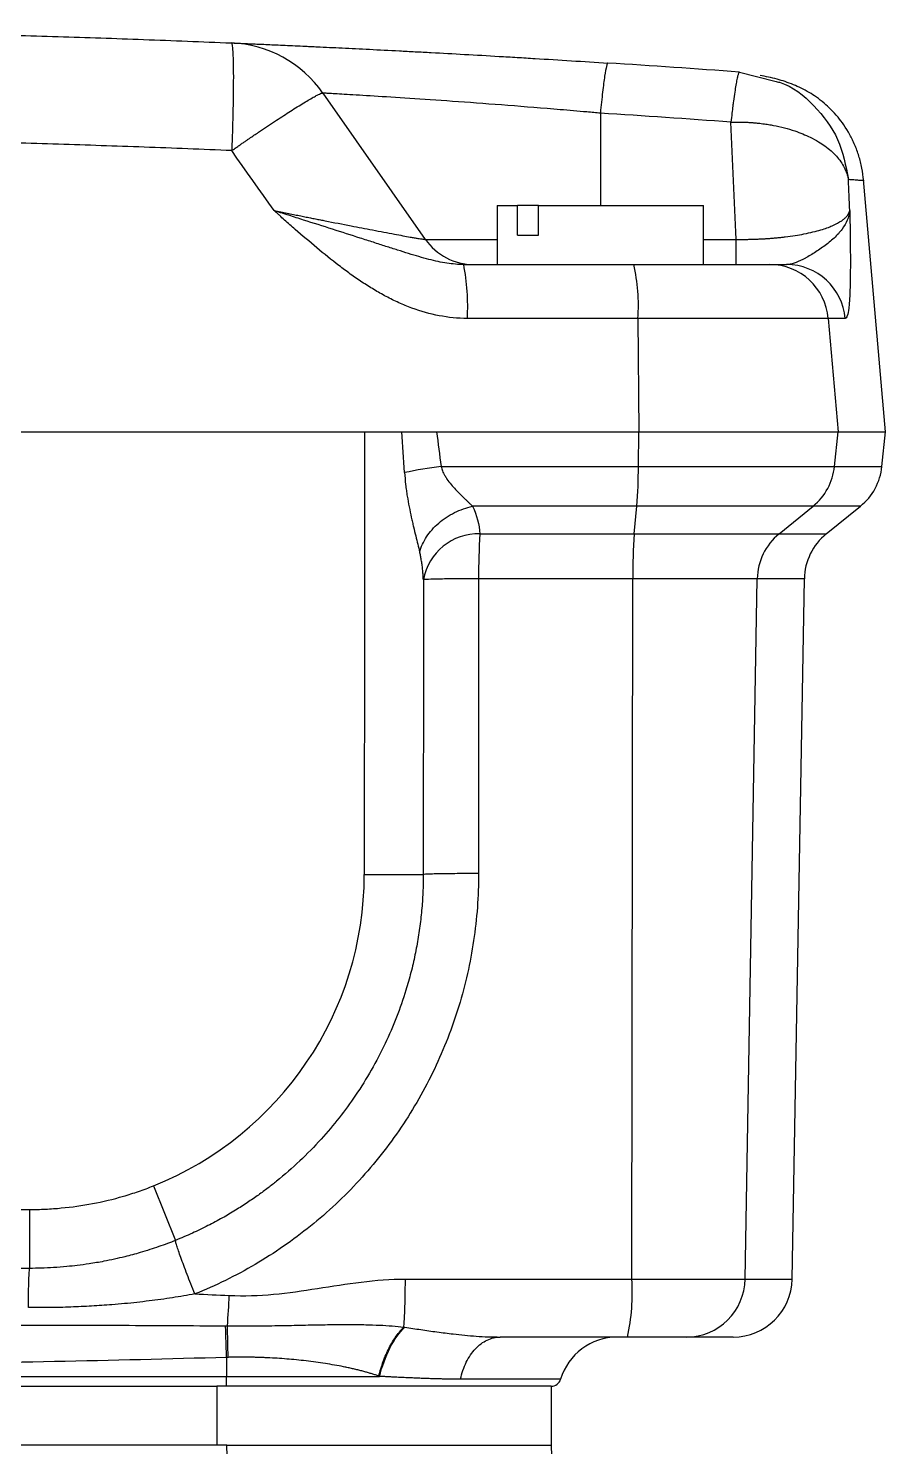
# Model space of a CAD drawing. Header units: millimetres. Extents: x 15 to 1184, y 5 to 836.
# Drawn here: x 878.71 to 900.49, y 624.69 to 660.73 of the extents above; entities that cross this region are included whole.
import ezdxf

# ---------------------------------------------------------------- set-up
doc = ezdxf.new("R2010")
doc.units = ezdxf.units.MM

msp = doc.modelspace()

# ---------------------------------------------------------------- linework, layer by layer
at = {"color": 7, "linetype": 'Continuous', "lineweight": 25}
for p, q in [((896.779, 659.617), (897.679, 659.387)), ((886.193, 659.082), (888.794, 655.368)), ((893.242, 658.574), (893.242, 656.228)), ((900.492, 650.478), (899.931, 656.887)), ((890.617, 656.228), (890.617, 654.728)), ((890.617, 656.228), (891.14, 656.228)), ((891.14, 655.478), (891.14, 656.228)), ((891.67, 656.228), (891.14, 656.228)), ((891.67, 655.478), (891.67, 656.228)), ((891.67, 656.228), (895.867, 656.228)), ((895.867, 654.728), (895.867, 656.228)), ((891.14, 655.478), (891.67, 655.478)), ((888.794, 655.368), (890.617, 655.368)), ((895.867, 655.368), (896.69, 655.368)), ((896.69, 654.728), (896.69, 655.368)), ((889.769, 654.728), (894.088, 654.728)), ((894.088, 654.728), (897.547, 654.728)), ((897.547, 654.728), (897.975, 654.728)), ((894.197, 653.359), (889.861, 653.359)), ((894.197, 653.359), (894.216, 650.478)), ((899.033, 653.359), (894.197, 653.359)), ((899.033, 653.359), (899.284, 650.478)), ((899.464, 653.359), (899.033, 653.359)), ((866.242, 650.478), (887.252, 650.478)), ((887.252, 650.478), (888.2, 650.478)), ((888.2, 650.478), (889.081, 650.478)), ((889.081, 650.478), (894.216, 650.478)), ((894.209, 649.596), (894.216, 650.478)), ((894.216, 650.478), (899.284, 650.478)), ((899.192, 649.596), (899.284, 650.478)), ((899.284, 650.478), (900.492, 650.478)), ((900.399, 649.596), (900.492, 650.478)), ((889.193, 649.596), (894.209, 649.596)), ((894.209, 649.596), (899.192, 649.596)), ((899.192, 649.596), (900.399, 649.596)), ((894.169, 648.587), (889.995, 648.587)), ((894.105, 647.884), (894.169, 648.587)), ((898.647, 648.587), (894.169, 648.587)), ((897.783, 647.884), (898.647, 648.587)), ((899.851, 648.587), (898.647, 648.587)), ((898.982, 647.884), (899.851, 648.587)), ((890.183, 647.884), (894.105, 647.884)), ((894.105, 647.884), (897.783, 647.884)), ((897.783, 647.884), (898.982, 647.884)), ((888.744, 646.72), (888.744, 645.399)), ((890.148, 646.744), (890.148, 639.255)), ((894.065, 646.744), (890.148, 646.744)), ((894.042, 628.952), (894.065, 646.744)), ((897.23, 646.744), (894.065, 646.744)), ((896.921, 628.952), (897.23, 646.744)), ((898.427, 646.744), (897.23, 646.744)), ((898.116, 628.952), (898.427, 646.744)), ((888.744, 645.399), (888.742, 639.229)), ((881.886, 631.32), (882.444, 629.933)), ((878.736, 630.718), (878.739, 629.223)), ((888.287, 628.952), (894.042, 628.952)), ((894.042, 628.952), (896.921, 628.952)), ((896.921, 628.952), (898.116, 628.952)), ((883.718, 627.762), (883.765, 627.762)), ((893.932, 627.478), (890.696, 627.478)), ((895.429, 627.478), (893.932, 627.478)), ((896.616, 627.478), (895.429, 627.478)), ((883.742, 626.961), (883.742, 626.478)), ((848.742, 626.478), (883.742, 626.478)), ((883.742, 626.478), (887.632, 626.478)), ((883.742, 626.228), (883.742, 626.478)), ((892.231, 626.407), (889.689, 626.407)), ((848.992, 626.228), (883.492, 626.228)), ((883.742, 626.228), (883.492, 626.228)), ((883.492, 626.228), (883.492, 624.728)), ((891.992, 626.228), (883.742, 626.228)), ((891.992, 626.228), (891.992, 624.728)), ((883.747, 624.728), (848.737, 624.728)), ((883.893, 620.554), (883.747, 624.728)), ((883.747, 624.728), (891.992, 624.728)), ((891.992, 624.728), (892.056, 622.888))]:
    msp.add_line(p, q, dxfattribs=at)
at = {"color": 7, "linetype": 'Continuous', "lineweight": 25, "flags": 128}
msp.add_lwpolyline([(884.95, 656.098), (884.816, 656.288), (884.681, 656.479), (884.547, 656.67), (884.412, 656.86), (884.278, 657.051), (884.143, 657.241), (884.008, 657.432), (883.874, 657.623)], dxfattribs=at)
at = {"color": 7, "linetype": 'Continuous', "lineweight": 25}
for centre, radius, start, end in [((883.736, 657.361), 3, 35, 87.5956), ((866.242, 240.735), 419.994, 85.83046, 86.28761), ((866.242, 242.455), 416.994, 85.83046, 86.28761), ((438.338, 637.027), 458.719, 2.29152, 2.66376), ((447.487, 636.102), 452.535, 2.53243, 2.63236), ((890.023, 656.228), 1.5, 215, 270), ((884.426, 653.68), 5.445, 356.6178, 11.0977), ((889.581, 653.68), 4.628, 356.0283, 13.0981), ((897.543, 653.233), 1.495, 4.8298, 89.8636), ((897.973, 653.231), 1.497, 4.8906, 89.9125), ((10657.939, 636.458), 9770.697, 179.9177826, 179.9837481), ((890.43, 639.384), 10.287, 96.9074, 102.1413), ((880.998, 649.616), 13.211, 355.5359, 359.9162), ((897.698, 649.752), 1.502, 309.1923, 354.0654), ((898.907, 649.753), 1.5, 309, 354), ((890.136, 646.471), 1.414, 88.1224, 169.8627), ((906.4, 646.816), 16.253, 176.2346, 180.2545), ((908.038, 646.816), 13.974, 175.6188, 180.2954), ((898.732, 646.719), 1.503, 129.1999, 179.0422), ((899.926, 646.718), 1.5, 129, 179), ((888.951, 628.59), 5.103, 347.4183, 4.0693), ((895.425, 628.974), 1.496, 270.1507, 359.157), ((896.616, 628.978), 1.5, 270, 359), ((856.323, 629.77), 27.516, 355.8153, 357.4294), ((893.669, 625.978), 1.5, 90, 163.3985), ((891.992, 626.478), 0.25, 270, 343.3985)]:
    msp.add_arc(centre, radius, start, end, dxfattribs=at)
msp.add_ellipse((878.662, 639.246), major_axis=(8.402, -1.748), ratio=0.995679, start_param=5.301843, end_param=6.487175, dxfattribs=at)
for points, knots in [([(848.622, 660.359), (848.995, 660.374), (849.738, 660.405), (850.845, 660.446), (851.939, 660.485), (853.397, 660.533), (855.225, 660.586), (858.162, 660.655), (861.834, 660.713), (866.242, 660.736), (870.649, 660.713), (874.321, 660.655), (877.258, 660.586), (879.451, 660.522), (881.652, 660.448), (883.119, 660.389), (883.862, 660.359)], [0, 0, 0, 0, 0.031831, 0.063275, 0.094332, 0.125001, 0.187502, 0.250001, 0.375004, 0.5, 0.62499, 0.749999, 0.812492, 0.875, 0.936722, 1, 1, 1, 1]), ([(883.862, 660.359), (883.863, 660.358), (883.865, 660.358), (883.869, 660.355), (883.875, 660.343), (883.883, 660.31), (883.892, 660.246), (883.902, 660.127), (883.911, 659.919), (883.915, 659.65), (883.915, 659.421), (883.914, 659.259), (883.913, 659.085), (883.91, 658.901), (883.906, 658.707), (883.902, 658.504), (883.896, 658.293), (883.89, 658.075), (883.882, 657.851), (883.877, 657.699), (883.874, 657.623)], [0, 0, 0, 0, 0.01563, 0.03126, 0.062519, 0.125019, 0.18802, 0.250028, 0.3757, 0.499847, 0.547985, 0.596535, 0.6455, 0.694881, 0.74468, 0.794898, 0.845538, 0.8966, 0.948087, 1, 1, 1, 1]), ([(883.862, 660.359), (883.862, 660.359), (883.878, 660.358), (883.908, 660.357), (883.939, 660.355), (883.985, 660.353), (884.047, 660.351), (884.108, 660.348), (884.184, 660.345), (884.276, 660.341), (884.299, 660.34), (884.323, 660.339), (884.348, 660.338), (884.373, 660.337), (884.398, 660.336), (884.425, 660.335), (884.479, 660.332), (884.536, 660.33), (884.596, 660.327), (884.717, 660.322), (884.851, 660.316), (884.999, 660.309), (885.146, 660.303), (885.308, 660.295), (885.483, 660.287), (885.57, 660.283), (885.661, 660.279), (885.755, 660.275), (885.802, 660.273), (885.85, 660.27), (885.899, 660.268), (885.948, 660.266), (885.998, 660.263), (886.048, 660.261), (886.249, 660.252), (886.46, 660.241), (886.682, 660.231), (886.903, 660.22), (887.135, 660.208), (887.377, 660.196), (887.619, 660.184), (887.872, 660.171), (888.135, 660.157), (888.201, 660.154), (888.267, 660.15), (888.334, 660.147), (888.401, 660.143), (888.468, 660.14), (888.535, 660.136), (888.67, 660.129), (888.807, 660.122), (888.945, 660.114), (889.221, 660.099), (889.503, 660.084), (889.79, 660.068), (890.078, 660.052), (890.372, 660.035), (890.671, 660.017), (890.746, 660.013), (890.821, 660.009), (890.897, 660.004), (890.973, 660), (891.049, 659.995), (891.125, 659.991), (891.277, 659.982), (891.43, 659.972), (891.583, 659.963), (891.889, 659.945), (892.197, 659.926), (892.506, 659.906), (892.814, 659.887), (893.125, 659.867), (893.436, 659.847)], [0, 0, 0, 0, 0.00183556, 0.00183556, 0.00183556, 0.00367112, 0.00367112, 0.00367112, 0.00550668, 0.00550668, 0.00550668, 0.00596557, 0.00596557, 0.00596557, 0.00642446, 0.00642446, 0.00642446, 0.00734224, 0.00734224, 0.00734224, 0.0091778, 0.0091778, 0.0091778, 0.01101336, 0.01101336, 0.01101336, 0.01193115, 0.01193115, 0.01193115, 0.01239004, 0.01239004, 0.01239004, 0.01284893, 0.01284893, 0.01284893, 0.01468449, 0.01468449, 0.01468449, 0.01652005, 0.01652005, 0.01652005, 0.01835561, 0.01835561, 0.01835561, 0.0188145, 0.0188145, 0.0188145, 0.01927339, 0.01927339, 0.01927339, 0.02019117, 0.02019117, 0.02019117, 0.02202673, 0.02202673, 0.02202673, 0.02386229, 0.02386229, 0.02386229, 0.02432118, 0.02432118, 0.02432118, 0.02478007, 0.02478007, 0.02478007, 0.02569785, 0.02569785, 0.02569785, 0.02753341, 0.02753341, 0.02753341, 0.02936897, 0.02936897, 0.02936897, 0.02936897]), ([(893.436, 659.847), (893.425, 659.848), (893.412, 659.819), (893.398, 659.763), (893.384, 659.707), (893.368, 659.622), (893.351, 659.512), (893.335, 659.402), (893.317, 659.266), (893.298, 659.108), (893.28, 658.95), (893.261, 658.77), (893.242, 658.574)], [0, 0, 0, 0, 0.25, 0.25, 0.25, 0.5, 0.5, 0.5, 0.75, 0.75, 0.75, 1, 1, 1, 1]), ([(896.779, 659.617), (896.777, 659.616), (896.773, 659.616), (896.767, 659.61), (896.762, 659.601), (896.755, 659.588), (896.747, 659.568), (896.733, 659.522), (896.712, 659.436), (896.685, 659.294), (896.656, 659.108), (896.63, 658.923), (896.606, 658.739), (896.585, 658.564), (896.57, 658.423), (896.561, 658.345)], [0, 0, 0, 0, 0.041149, 0.078683, 0.112599, 0.142897, 0.192363, 0.250064, 0.370788, 0.500028, 0.617978, 0.749991, 0.816063, 0.899401, 1, 1, 1, 1]), ([(899.934, 656.858), (899.92, 656.967), (899.893, 657.192), (899.81, 657.504), (899.704, 657.787), (899.519, 658.158), (899.245, 658.535), (898.896, 658.872), (898.518, 659.129), (898.123, 659.317), (897.709, 659.452), (897.442, 659.504), (897.3, 659.532)], [0, 0, 0, 0, 0.023215, 0.047845, 0.075821, 0.108475, 0.19071, 0.298273, 0.432539, 0.594101, 0.783218, 1, 1, 1, 1]), ([(883.874, 657.623), (883.904, 657.643), (883.961, 657.683), (884.045, 657.741), (884.123, 657.795), (884.195, 657.844), (884.261, 657.89), (884.382, 657.972), (884.547, 658.084), (884.762, 658.228), (884.961, 658.36), (885.217, 658.528), (885.522, 658.724), (885.781, 658.882), (885.949, 658.979), (886.043, 659.03), (886.108, 659.061), (886.153, 659.08), (886.183, 659.088), (886.19, 659.084), (886.193, 659.082)], [0, 0, 0, 0, 0.024527, 0.047582, 0.069162, 0.089266, 0.107896, 0.125053, 0.190926, 0.250077, 0.315146, 0.375134, 0.500057, 0.642766, 0.71618, 0.785661, 0.839922, 0.892834, 0.946674, 1, 1, 1, 1]), ([(893.242, 658.574), (893.185, 658.579), (893.072, 658.589), (892.846, 658.609), (892.45, 658.643), (891.661, 658.709), (890.55, 658.797), (889.322, 658.886), (888.242, 658.959), (887.355, 659.014), (886.693, 659.054), (886.353, 659.073), (886.233, 659.08), (886.204, 659.081), (886.195, 659.082), (886.194, 659.082), (886.193, 659.082)], [0, 0, 0, 0, 0.015629, 0.031284, 0.062565, 0.125113, 0.250086, 0.37655, 0.500044, 0.624549, 0.749958, 0.874891, 0.937434, 0.968716, 0.984358, 1, 1, 1, 1]), ([(897.679, 659.387), (897.719, 659.378), (898.1, 659.288), (898.696, 658.784), (899.346, 657.936), (899.478, 657.236), (899.544, 656.886)], [0, 0, 0, 0, 0.0372197, 0.3581465, 0.6790732, 1, 1, 1, 1]), ([(896.561, 658.345), (896.602, 658.346), (896.681, 658.348), (896.797, 658.348), (896.907, 658.345), (897.012, 658.34), (897.111, 658.334), (897.204, 658.326), (897.29, 658.317), (897.371, 658.307), (897.447, 658.296), (897.516, 658.286), (897.58, 658.275), (897.811, 658.233), (898.16, 658.142), (898.531, 657.99), (898.777, 657.856), (899.012, 657.701), (899.254, 657.487), (899.423, 657.245), (899.498, 657.067), (899.525, 656.976), (899.537, 656.924), (899.542, 656.898), (899.544, 656.886)], [0, 0, 0, 0, 0.027591, 0.053956, 0.079095, 0.103007, 0.125692, 0.147151, 0.167384, 0.18639, 0.20417, 0.220723, 0.23605, 0.25015, 0.388182, 0.500023, 0.566576, 0.625097, 0.750039, 0.874948, 0.937465, 0.968731, 0.98567, 1, 1, 1, 1]), ([(883.874, 657.623), (883.501, 657.638), (882.759, 657.668), (881.652, 657.71), (880.556, 657.748), (879.096, 657.796), (877.266, 657.848), (874.327, 657.917), (870.652, 657.974), (866.242, 657.997), (861.831, 657.974), (858.157, 657.917), (855.218, 657.848), (853.023, 657.785), (850.82, 657.711), (849.352, 657.652), (848.61, 657.623)], [0, 0, 0, 0, 0.031775, 0.0632, 0.094275, 0.125001, 0.187503, 0.250001, 0.375005, 0.5, 0.624989, 0.749999, 0.812492, 0.875, 0.936798, 1, 1, 1, 1]), ([(899.934, 656.858), (899.933, 656.858), (899.932, 656.858), (899.926, 656.859), (899.916, 656.859), (899.902, 656.86), (899.884, 656.862), (899.862, 656.863), (899.831, 656.865), (899.785, 656.869), (899.719, 656.874), (899.64, 656.879), (899.577, 656.884), (899.544, 656.886)], [0, 0, 0, 0, 0.0732062, 0.1458198, 0.2178409, 0.2892696, 0.3601057, 0.4303493, 0.5000004, 0.6215762, 0.7454348, 0.871576, 1, 1, 1, 1]), ([(889.769, 654.728), (889.63, 654.728), (889.489, 654.74), (889.342, 654.763), (889.196, 654.785), (889.044, 654.817), (888.881, 654.859), (888.8, 654.88), (888.717, 654.903), (888.631, 654.928), (888.546, 654.952), (888.458, 654.979), (888.368, 655.007), (888.278, 655.034), (888.184, 655.064), (888.088, 655.095), (887.992, 655.125), (887.892, 655.157), (887.79, 655.19), (887.687, 655.223), (887.582, 655.257), (887.473, 655.292), (887.365, 655.327), (887.254, 655.363), (887.14, 655.4), (886.913, 655.473), (886.677, 655.548), (886.436, 655.625), (886.195, 655.702), (885.949, 655.78), (885.701, 655.859), (885.576, 655.899), (885.451, 655.938), (885.326, 655.978), (885.264, 655.998), (885.201, 656.018), (885.138, 656.038), (885.107, 656.048), (885.076, 656.058), (885.044, 656.068), (885.013, 656.078), (884.981, 656.088), (884.95, 656.098)], [0.00227307, 0.00227307, 0.00227307, 0.00227307, 0.00370582, 0.00370582, 0.00370582, 0.00513857, 0.00513857, 0.00513857, 0.00585494, 0.00585494, 0.00585494, 0.00657131, 0.00657131, 0.00657131, 0.00728769, 0.00728769, 0.00728769, 0.00800406, 0.00800406, 0.00800406, 0.00872044, 0.00872044, 0.00872044, 0.00943681, 0.00943681, 0.00943681, 0.01086956, 0.01086956, 0.01086956, 0.0123023, 0.0123023, 0.0123023, 0.01301868, 0.01301868, 0.01301868, 0.01337686, 0.01337686, 0.01337686, 0.01355596, 0.01355596, 0.01355596, 0.01373505, 0.01373505, 0.01373505, 0.01373505]), ([(884.95, 656.098), (885.007, 656.086), (885.118, 656.064), (885.281, 656.032), (885.438, 656.001), (885.589, 655.971), (885.733, 655.942), (885.87, 655.915), (886.001, 655.889), (886.126, 655.864), (886.432, 655.804), (886.886, 655.715), (887.485, 655.599), (888.003, 655.501), (888.338, 655.439), (888.515, 655.408), (888.603, 655.393), (888.674, 655.382), (888.73, 655.373), (888.768, 655.368), (888.791, 655.366), (888.793, 655.367), (888.794, 655.368)], [0, 0, 0, 0, 0.032362, 0.063576, 0.093641, 0.122558, 0.15033, 0.176956, 0.202438, 0.226777, 0.249975, 0.383033, 0.500021, 0.632413, 0.750118, 0.78768, 0.824401, 0.860406, 0.895827, 0.930803, 0.965478, 1, 1, 1, 1]), ([(889.861, 653.359), (889.619, 653.359), (889.38, 653.383), (889.146, 653.428), (888.912, 653.472), (888.681, 653.537), (888.454, 653.621), (888.34, 653.662), (888.229, 653.708), (888.12, 653.758), (888.01, 653.807), (887.903, 653.86), (887.798, 653.916), (887.692, 653.971), (887.588, 654.03), (887.486, 654.092), (887.384, 654.153), (887.283, 654.217), (887.183, 654.283), (887.084, 654.349), (886.985, 654.417), (886.888, 654.487), (886.791, 654.557), (886.694, 654.629), (886.599, 654.702), (886.408, 654.848), (886.221, 654.999), (886.037, 655.152), (885.852, 655.306), (885.67, 655.462), (885.49, 655.62), (885.399, 655.699), (885.309, 655.779), (885.219, 655.858), (885.174, 655.898), (885.129, 655.938), (885.085, 655.978), (885.062, 655.998), (885.04, 656.018), (885.017, 656.038), (884.995, 656.058), (884.972, 656.078), (884.95, 656.098)], [0.00227307, 0.00227307, 0.00227307, 0.00227307, 0.00370582, 0.00370582, 0.00370582, 0.00513857, 0.00513857, 0.00513857, 0.00585494, 0.00585494, 0.00585494, 0.00657131, 0.00657131, 0.00657131, 0.00728769, 0.00728769, 0.00728769, 0.00800406, 0.00800406, 0.00800406, 0.00872044, 0.00872044, 0.00872044, 0.00943681, 0.00943681, 0.00943681, 0.01086956, 0.01086956, 0.01086956, 0.0123023, 0.0123023, 0.0123023, 0.01301868, 0.01301868, 0.01301868, 0.01337686, 0.01337686, 0.01337686, 0.01355596, 0.01355596, 0.01355596, 0.01373505, 0.01373505, 0.01373505, 0.01373505]), ([(896.69, 655.368), (896.723, 655.368), (896.789, 655.367), (896.888, 655.367), (896.987, 655.368), (897.085, 655.37), (897.183, 655.373), (897.281, 655.377), (897.378, 655.382), (897.475, 655.388), (897.571, 655.394), (897.665, 655.402), (897.759, 655.411), (897.852, 655.42), (898.087, 655.447), (898.452, 655.506), (898.847, 655.602), (899.162, 655.717), (899.342, 655.815), (899.449, 655.897), (899.509, 655.958), (899.558, 656.025), (899.572, 656.073), (899.58, 656.098)], [0, 0, 0, 0, 0.018591, 0.037212, 0.055885, 0.074633, 0.09348, 0.112447, 0.131555, 0.150827, 0.170284, 0.189945, 0.209831, 0.22996, 0.250351, 0.36729, 0.499024, 0.615262, 0.749368, 0.802929, 0.862544, 0.92823, 1, 1, 1, 1]), ([(899.58, 656.098), (899.579, 656.088), (899.578, 656.078), (899.576, 656.068), (899.575, 656.058), (899.573, 656.048), (899.571, 656.038), (899.568, 656.018), (899.563, 655.998), (899.558, 655.978), (899.548, 655.938), (899.535, 655.898), (899.518, 655.859), (899.485, 655.78), (899.44, 655.702), (899.383, 655.625), (899.355, 655.586), (899.324, 655.548), (899.29, 655.511), (899.256, 655.473), (899.219, 655.436), (899.18, 655.4), (899.141, 655.363), (899.1, 655.327), (899.057, 655.292), (899.015, 655.257), (898.97, 655.223), (898.925, 655.19), (898.88, 655.157), (898.834, 655.125), (898.788, 655.095), (898.742, 655.064), (898.696, 655.034), (898.651, 655.006), (898.605, 654.978), (898.56, 654.952), (898.516, 654.927), (898.495, 654.915), (898.473, 654.903), (898.452, 654.892), (898.43, 654.88), (898.409, 654.869), (898.389, 654.859), (898.307, 654.817), (898.232, 654.785), (898.164, 654.763), (898.095, 654.74), (898.033, 654.728), (897.975, 654.728)], [0.00228574, 0.00228574, 0.00228574, 0.00228574, 0.00246518, 0.00246518, 0.00246518, 0.00264461, 0.00264461, 0.00264461, 0.00300348, 0.00300348, 0.00300348, 0.00372122, 0.00372122, 0.00372122, 0.00515671, 0.00515671, 0.00515671, 0.00587445, 0.00587445, 0.00587445, 0.00659219, 0.00659219, 0.00659219, 0.00730993, 0.00730993, 0.00730993, 0.00802767, 0.00802767, 0.00802767, 0.00874542, 0.00874542, 0.00874542, 0.00946316, 0.00946316, 0.00946316, 0.0101809, 0.0101809, 0.0101809, 0.01053977, 0.01053977, 0.01053977, 0.01089864, 0.01089864, 0.01089864, 0.01233413, 0.01233413, 0.01233413, 0.01376961, 0.01376961, 0.01376961, 0.01376961]), ([(899.58, 656.098), (899.58, 656.078), (899.581, 656.058), (899.581, 656.038), (899.582, 656.018), (899.582, 655.998), (899.582, 655.978), (899.583, 655.938), (899.584, 655.898), (899.584, 655.858), (899.586, 655.779), (899.587, 655.699), (899.588, 655.62), (899.59, 655.462), (899.592, 655.306), (899.593, 655.152), (899.594, 655.075), (899.595, 654.999), (899.595, 654.924), (899.595, 654.849), (899.595, 654.774), (899.595, 654.701), (899.595, 654.628), (899.594, 654.557), (899.594, 654.487), (899.593, 654.417), (899.592, 654.349), (899.591, 654.283), (899.589, 654.217), (899.588, 654.153), (899.586, 654.091), (899.584, 654.03), (899.581, 653.971), (899.578, 653.915), (899.575, 653.859), (899.572, 653.806), (899.568, 653.757), (899.566, 653.732), (899.564, 653.708), (899.561, 653.686), (899.559, 653.663), (899.557, 653.641), (899.554, 653.62), (899.544, 653.537), (899.532, 653.472), (899.517, 653.427), (899.502, 653.383), (899.485, 653.359), (899.464, 653.359)], [0.00228574, 0.00228574, 0.00228574, 0.00228574, 0.00246518, 0.00246518, 0.00246518, 0.00264461, 0.00264461, 0.00264461, 0.00300348, 0.00300348, 0.00300348, 0.00372122, 0.00372122, 0.00372122, 0.00515671, 0.00515671, 0.00515671, 0.00587445, 0.00587445, 0.00587445, 0.00659219, 0.00659219, 0.00659219, 0.00730993, 0.00730993, 0.00730993, 0.00802767, 0.00802767, 0.00802767, 0.00874542, 0.00874542, 0.00874542, 0.00946316, 0.00946316, 0.00946316, 0.0101809, 0.0101809, 0.0101809, 0.01053977, 0.01053977, 0.01053977, 0.01089864, 0.01089864, 0.01089864, 0.01233413, 0.01233413, 0.01233413, 0.01376961, 0.01376961, 0.01376961, 0.01376961]), ([(888.266, 649.441), (888.273, 649.338), (888.282, 649.236), (888.293, 649.136), (888.299, 649.086), (888.305, 649.036), (888.312, 648.988), (888.319, 648.939), (888.326, 648.891), (888.334, 648.843), (888.349, 648.749), (888.366, 648.657), (888.383, 648.568), (888.401, 648.479), (888.419, 648.392), (888.438, 648.307), (888.447, 648.265), (888.457, 648.223), (888.466, 648.182), (888.476, 648.141), (888.485, 648.1), (888.495, 648.061), (888.513, 647.981), (888.532, 647.905), (888.55, 647.832), (888.587, 647.685), (888.621, 647.548), (888.651, 647.423)], [0.008365632, 0.008365632, 0.008365632, 0.008365632, 0.008990264, 0.008990264, 0.008990264, 0.009302581, 0.009302581, 0.009302581, 0.009614897, 0.009614897, 0.009614897, 0.01023953, 0.01023953, 0.01023953, 0.010864163, 0.010864163, 0.010864163, 0.011176479, 0.011176479, 0.011176479, 0.011488796, 0.011488796, 0.011488796, 0.012113429, 0.012113429, 0.012113429, 0.013362694, 0.013362694, 0.013362694, 0.013362694]), ([(889.193, 649.596), (889.198, 649.577), (889.209, 649.539), (889.23, 649.483), (889.258, 649.421), (889.296, 649.352), (889.359, 649.254), (889.447, 649.139), (889.559, 649.014), (889.673, 648.897), (889.768, 648.804), (889.841, 648.734), (889.894, 648.684), (889.945, 648.635), (889.978, 648.603), (889.995, 648.587)], [0, 0, 0, 0, 0.040768, 0.082362, 0.124978, 0.184254, 0.249998, 0.374973, 0.499968, 0.624969, 0.74997, 0.815829, 0.87499, 0.936833, 1, 1, 1, 1]), ([(888.651, 647.423), (888.685, 647.555), (888.745, 647.686), (888.827, 647.811), (888.909, 647.935), (889.012, 648.053), (889.133, 648.157), (889.253, 648.261), (889.39, 648.352), (889.537, 648.425), (889.683, 648.498), (889.838, 648.553), (889.995, 648.587)], [0, 0, 0, 0, 0.25, 0.25, 0.25, 0.5, 0.5, 0.5, 0.75, 0.75, 0.75, 1, 1, 1, 1]), ([(888.745, 646.72), (888.742, 646.765), (888.738, 646.855), (888.726, 646.984), (888.711, 647.105), (888.693, 647.219), (888.674, 647.324), (888.658, 647.391), (888.651, 647.423)], [0, 0, 0, 0, 0.193847, 0.376803, 0.548882, 0.710097, 0.860464, 1, 1, 1, 1]), ([(890.148, 646.744), (889.967, 646.744), (889.788, 646.743), (889.459, 646.741), (889.307, 646.739), (889.052, 646.734), (888.947, 646.732), (888.799, 646.726), (888.755, 646.723), (888.744, 646.72)], [0, 0, 0, 0, 0.25, 0.25, 0.5, 0.5, 0.75, 0.75, 1, 1, 1, 1]), ([(890.148, 639.255), (890.148, 638.679), (890.105, 638.111), (889.937, 636.988), (889.812, 636.433), (889.562, 635.612), (889.467, 635.339), (889.26, 634.806), (889.146, 634.544), (888.779, 633.775), (888.498, 633.282), (888.02, 632.573), (887.852, 632.342), (887.495, 631.89), (887.31, 631.672), (886.731, 631.042), (886.318, 630.654), (885.655, 630.118), (885.427, 629.947), (884.957, 629.622), (884.714, 629.467), (883.973, 629.033), (883.462, 628.783), (882.936, 628.572)], [0, 0, 0, 0, 0.125, 0.125, 0.25, 0.25, 0.3125, 0.3125, 0.375, 0.375, 0.5, 0.5, 0.5625, 0.5625, 0.625, 0.625, 0.75, 0.75, 0.8125, 0.8125, 0.875, 0.875, 1, 1, 1, 1]), ([(890.148, 639.255), (890.053, 639.254), (889.96, 639.254), (889.869, 639.254), (889.777, 639.253), (889.688, 639.253), (889.603, 639.252), (889.518, 639.251), (889.436, 639.251), (889.36, 639.25), (889.284, 639.249), (889.213, 639.248), (889.148, 639.246), (889.084, 639.245), (889.026, 639.244), (888.975, 639.242), (888.925, 639.241), (888.882, 639.24), (888.847, 639.238), (888.812, 639.236), (888.786, 639.235), (888.768, 639.233), (888.752, 639.232), (888.743, 639.23), (888.742, 639.229)], [0, 0, 0, 0, 0.125, 0.125, 0.125, 0.25, 0.25, 0.25, 0.375, 0.375, 0.375, 0.5, 0.5, 0.5, 0.625, 0.625, 0.625, 0.75, 0.75, 0.75, 0.875, 0.875, 0.875, 0.9892106, 0.9892106, 0.9892106, 0.9892106]), ([(888.742, 639.229), (888.742, 639.153), (888.741, 639), (888.732, 638.772), (888.719, 638.544), (888.701, 638.317), (888.678, 638.09), (888.649, 637.863), (888.615, 637.637), (888.576, 637.412), (888.532, 637.187), (888.483, 636.962), (888.428, 636.738), (888.368, 636.515), (888.187, 635.9), (887.798, 634.901), (887.069, 633.627), (886.143, 632.448), (885.352, 631.701), (884.79, 631.261), (884.545, 631.08), (884.27, 630.89), (883.965, 630.695), (883.63, 630.497), (883.264, 630.302), (882.867, 630.109), (882.588, 629.993), (882.444, 629.933)], [0, 0, 0, 0, 0.019196, 0.038363, 0.05751, 0.076648, 0.095787, 0.114936, 0.134107, 0.153308, 0.17255, 0.191844, 0.2112, 0.230628, 0.250139, 0.372559, 0.49947, 0.618181, 0.748963, 0.772232, 0.79785, 0.825859, 0.856309, 0.888983, 0.923797, 0.960784, 1, 1, 1, 1]), ([(887.242, 639.229), (887.339, 639.229), (887.437, 639.229), (887.532, 639.229), (887.627, 639.229), (887.721, 639.229), (887.811, 639.229), (887.901, 639.229), (887.987, 639.229), (888.068, 639.229), (888.149, 639.229), (888.225, 639.229), (888.294, 639.229), (888.363, 639.229), (888.426, 639.229), (888.481, 639.229), (888.536, 639.229), (888.583, 639.229), (888.621, 639.229), (888.659, 639.229), (888.689, 639.229), (888.709, 639.229), (888.729, 639.229), (888.74, 639.229), (888.742, 639.229)], [0, 0, 0, 0, 0.125, 0.125, 0.125, 0.25, 0.25, 0.25, 0.375, 0.375, 0.375, 0.5, 0.5, 0.5, 0.625, 0.625, 0.625, 0.75, 0.75, 0.75, 0.875, 0.875, 0.875, 1, 1, 1, 1]), ([(878.736, 630.718), (878.803, 630.718), (878.871, 630.719), (878.939, 630.721), (879.006, 630.723), (879.074, 630.725), (879.141, 630.728), (879.276, 630.735), (879.41, 630.745), (879.543, 630.757), (879.81, 630.782), (880.075, 630.82), (880.338, 630.869), (880.601, 630.919), (880.862, 630.981), (881.12, 631.056), (881.249, 631.093), (881.378, 631.134), (881.506, 631.178), (881.57, 631.2), (881.633, 631.223), (881.697, 631.247), (881.76, 631.27), (881.823, 631.295), (881.886, 631.32)], [0.005639109, 0.005639109, 0.005639109, 0.005639109, 0.006039928, 0.006039928, 0.006039928, 0.006440746, 0.006440746, 0.006440746, 0.007242384, 0.007242384, 0.007242384, 0.00884566, 0.00884566, 0.00884566, 0.010448936, 0.010448936, 0.010448936, 0.011250574, 0.011250574, 0.011250574, 0.011651393, 0.011651393, 0.011651393, 0.012052211, 0.012052211, 0.012052211, 0.012052211]), ([(853.748, 630.718), (855.83, 630.714), (857.913, 630.709), (859.995, 630.706), (862.077, 630.702), (864.16, 630.7), (866.242, 630.7), (868.324, 630.7), (870.406, 630.702), (872.489, 630.706), (874.571, 630.709), (876.653, 630.714), (878.736, 630.718)], [0.01863467, 0.01863467, 0.01863467, 0.01863467, 0.03112845, 0.03112845, 0.03112845, 0.04362224, 0.04362224, 0.04362224, 0.05611603, 0.05611603, 0.05611603, 0.06860982, 0.06860982, 0.06860982, 0.06860982]), ([(882.444, 629.933), (882.376, 629.906), (882.236, 629.851), (882.018, 629.773), (881.787, 629.696), (881.5, 629.609), (881.113, 629.504), (880.68, 629.409), (880.276, 629.34), (879.963, 629.297), (879.662, 629.265), (879.356, 629.241), (879.04, 629.226), (878.836, 629.224), (878.739, 629.223)], [0, 0, 0, 0, 0.057936, 0.118893, 0.182903, 0.249999, 0.355978, 0.500004, 0.600002, 0.680106, 0.750004, 0.839295, 0.922725, 1, 1, 1, 1]), ([(882.936, 628.572), (882.902, 628.657), (882.868, 628.742), (882.836, 628.826), (882.803, 628.909), (882.772, 628.991), (882.742, 629.069), (882.712, 629.148), (882.683, 629.224), (882.656, 629.296), (882.63, 629.367), (882.605, 629.435), (882.582, 629.497), (882.56, 629.559), (882.54, 629.616), (882.522, 629.666), (882.505, 629.717), (882.49, 629.761), (882.478, 629.799), (882.467, 629.836), (882.458, 629.866), (882.452, 629.889), (882.446, 629.911), (882.444, 629.925), (882.444, 629.933)], [0, 0, 0, 0, 0.1189476, 0.1189476, 0.1189476, 0.2378952, 0.2378952, 0.2378952, 0.3568428, 0.3568428, 0.3568428, 0.4757904, 0.4757904, 0.4757904, 0.594738, 0.594738, 0.594738, 0.7136856, 0.7136856, 0.7136856, 0.8326332, 0.8326332, 0.8326332, 0.9459054, 0.9459054, 0.9459054, 0.9459054]), ([(878.739, 629.223), (878.019, 629.223), (876.606, 629.221), (874.523, 629.219), (872.114, 629.217), (869.362, 629.215), (866.242, 629.214), (863.121, 629.215), (860.026, 629.217), (856.897, 629.22), (854.815, 629.222), (853.745, 629.223)], [0, 0, 0, 0, 0.086353, 0.169685, 0.249999, 0.375449, 0.499997, 0.624533, 0.749999, 0.871595, 1, 1, 1, 1]), ([(878.706, 628.227), (878.707, 628.363), (878.709, 628.493), (878.711, 628.61), (878.713, 628.727), (878.716, 628.831), (878.719, 628.919), (878.722, 629.007), (878.725, 629.079), (878.728, 629.13), (878.732, 629.18), (878.735, 629.212), (878.739, 629.223)], [0, 0, 0, 0, 0.2348276, 0.2348276, 0.2348276, 0.4696552, 0.4696552, 0.4696552, 0.7044828, 0.7044828, 0.7044828, 0.9337081, 0.9337081, 0.9337081, 0.9337081]), ([(883.811, 628.536), (884.189, 628.519), (884.564, 628.53), (885.311, 628.599), (885.682, 628.655), (886.794, 628.829), (887.536, 628.952), (888.287, 628.952)], [0, 0, 0, 0, 0.25, 0.25, 0.5, 0.5, 1, 1, 1, 1]), ([(888.248, 627.732), (888.252, 627.773), (888.255, 627.819), (888.258, 627.868), (888.264, 627.96), (888.269, 628.065), (888.273, 628.18), (888.278, 628.295), (888.281, 628.42), (888.283, 628.55), (888.285, 628.681), (888.287, 628.816), (888.287, 628.952)], [0, 0, 0, 0, 0.0953461, 0.0953461, 0.0953461, 0.2703701, 0.2703701, 0.2703701, 0.4453941, 0.4453941, 0.4453941, 0.620418, 0.620418, 0.620418, 0.620418]), ([(882.936, 628.572), (882.842, 628.556), (882.653, 628.522), (882.366, 628.476), (882.072, 628.433), (881.771, 628.394), (881.463, 628.358), (881.149, 628.326), (880.765, 628.293), (880.31, 628.262), (879.784, 628.237), (879.248, 628.224), (878.888, 628.226), (878.706, 628.227)], [0, 0, 0, 0, 0.067041, 0.135521, 0.20545, 0.276838, 0.349694, 0.424032, 0.499864, 0.621654, 0.745556, 0.871644, 1, 1, 1, 1]), ([(848.765, 627.762), (849.254, 627.766), (850.214, 627.772), (851.629, 627.778), (852.995, 627.781), (854.312, 627.783), (855.579, 627.785), (856.796, 627.785), (857.964, 627.785), (859.081, 627.785), (860.149, 627.784), (861.167, 627.784), (862.135, 627.784), (863.053, 627.784), (863.921, 627.783), (864.739, 627.783), (865.507, 627.783), (866.796, 627.783), (868.635, 627.783), (871.053, 627.784), (873.511, 627.786), (876.008, 627.786), (878.543, 627.784), (881.118, 627.779), (882.847, 627.768), (883.718, 627.762)], [0, 0, 0, 0, 0.041912, 0.082414, 0.121501, 0.159172, 0.195422, 0.230248, 0.263649, 0.295627, 0.326178, 0.355301, 0.382995, 0.409258, 0.434092, 0.457495, 0.479468, 0.500011, 0.568076, 0.637265, 0.707576, 0.779007, 0.851556, 0.925222, 1, 1, 1, 1]), ([(883.742, 626.961), (883.74, 627.031), (883.738, 627.102), (883.736, 627.171), (883.734, 627.241), (883.732, 627.31), (883.73, 627.378), (883.728, 627.446), (883.726, 627.512), (883.724, 627.576), (883.722, 627.64), (883.72, 627.703), (883.718, 627.762)], [0, 0, 0, 0, 0.25, 0.25, 0.25, 0.5, 0.5, 0.5, 0.75, 0.75, 0.75, 1, 1, 1, 1]), ([(883.765, 627.762), (883.859, 627.761), (884.047, 627.76), (884.33, 627.76), (884.613, 627.762), (884.897, 627.766), (885.181, 627.771), (885.464, 627.776), (885.745, 627.783), (886.082, 627.79), (886.464, 627.796), (886.882, 627.798), (887.268, 627.794), (887.622, 627.782), (887.946, 627.763), (888.15, 627.742), (888.248, 627.732)], [0, 0, 0, 0, 0.061856, 0.124157, 0.186767, 0.249552, 0.312371, 0.375087, 0.437566, 0.499668, 0.600188, 0.693836, 0.780563, 0.860421, 0.933529, 1, 1, 1, 1]), ([(887.613, 626.485), (887.643, 626.61), (887.681, 626.735), (887.725, 626.856), (887.769, 626.977), (887.82, 627.094), (887.875, 627.203), (887.931, 627.311), (887.991, 627.412), (888.054, 627.501), (888.116, 627.59), (888.182, 627.668), (888.248, 627.732)], [0, 0, 0, 0, 0.25, 0.25, 0.25, 0.5, 0.5, 0.5, 0.75, 0.75, 0.75, 1, 1, 1, 1]), ([(887.632, 626.478), (887.692, 626.73), (887.784, 626.981), (888.006, 627.417), (888.137, 627.601), (888.27, 627.728)], [0, 0, 0, 0, 0.5, 0.5, 1, 1, 1, 1]), ([(888.27, 627.728), (888.338, 627.718), (888.475, 627.697), (888.679, 627.667), (888.885, 627.637), (889.091, 627.608), (889.297, 627.581), (889.532, 627.552), (889.797, 627.523), (890.093, 627.499), (890.393, 627.482), (890.595, 627.48), (890.696, 627.478)], [0, 0, 0, 0, 0.081572, 0.163829, 0.246786, 0.330459, 0.414861, 0.500006, 0.620412, 0.743862, 0.870383, 1, 1, 1, 1]), ([(889.689, 626.407), (889.721, 626.56), (889.771, 626.706), (889.835, 626.838), (889.899, 626.969), (889.978, 627.085), (890.068, 627.181), (890.158, 627.277), (890.259, 627.352), (890.365, 627.402), (890.472, 627.452), (890.584, 627.478), (890.696, 627.478)], [0, 0, 0, 0, 0.25, 0.25, 0.25, 0.5, 0.5, 0.5, 0.75, 0.75, 0.75, 1, 1, 1, 1]), ([(883.742, 626.961), (880.826, 626.875), (877.909, 626.819), (872.076, 626.744), (866.243, 626.708), (860.409, 626.744), (854.575, 626.819), (851.658, 626.875), (848.742, 626.961)], [0, 0, 0, 0, 0.25, 0.25, 0.5, 0.75, 0.75, 1, 1, 1, 1]), ([(887.613, 626.485), (887.599, 626.49), (887.586, 626.495), (887.572, 626.499), (887.558, 626.504), (887.543, 626.509), (887.529, 626.514), (887.515, 626.519), (887.5, 626.523), (887.486, 626.528), (887.471, 626.533), (887.456, 626.538), (887.441, 626.542), (887.426, 626.547), (887.411, 626.552), (887.396, 626.556), (887.381, 626.561), (887.365, 626.565), (887.35, 626.57), (887.334, 626.574), (887.318, 626.579), (887.302, 626.583), (887.286, 626.588), (887.27, 626.592), (887.254, 626.597), (887.238, 626.601), (887.221, 626.606), (887.205, 626.61), (887.188, 626.615), (887.171, 626.619), (887.154, 626.623), (887.137, 626.628), (887.12, 626.632), (887.103, 626.636), (887.086, 626.641), (887.068, 626.645), (887.051, 626.649), (887.033, 626.653), (887.015, 626.658), (886.997, 626.662), (886.979, 626.666), (886.961, 626.67), (886.943, 626.674), (886.925, 626.679), (886.906, 626.683), (886.888, 626.687), (886.869, 626.691), (886.85, 626.695), (886.831, 626.699), (886.812, 626.703), (886.793, 626.707), (886.774, 626.711), (886.754, 626.715), (886.735, 626.719), (886.715, 626.723), (886.64, 626.738), (886.564, 626.752), (886.488, 626.766), (886.41, 626.78), (886.332, 626.793), (886.253, 626.805), (886.173, 626.817), (886.092, 626.829), (886.011, 626.84), (885.929, 626.851), (885.846, 626.862), (885.762, 626.872), (885.681, 626.881), (885.599, 626.89), (885.517, 626.898), (885.436, 626.906), (885.354, 626.914), (885.272, 626.92), (885.191, 626.927), (885.11, 626.933), (885.028, 626.938), (884.947, 626.943), (884.865, 626.948), (884.784, 626.952), (884.747, 626.953), (884.709, 626.955), (884.672, 626.956), (884.635, 626.958), (884.598, 626.959), (884.561, 626.96), (884.524, 626.961), (884.487, 626.962), (884.45, 626.963), (884.413, 626.964), (884.376, 626.965), (884.339, 626.965), (884.302, 626.966), (884.265, 626.966), (884.227, 626.966), (884.19, 626.966), (884.153, 626.967), (884.116, 626.966), (884.079, 626.966), (884.042, 626.966), (884.005, 626.966), (883.968, 626.965), (883.93, 626.965), (883.893, 626.964), (883.856, 626.964), (883.819, 626.963), (883.782, 626.962)], [0, 0, 0, 0, 0.012128, 0.012128, 0.012128, 0.024468, 0.024468, 0.024468, 0.03702, 0.03702, 0.03702, 0.049785, 0.049785, 0.049785, 0.062763, 0.062763, 0.062763, 0.075956, 0.075956, 0.075956, 0.089364, 0.089364, 0.089364, 0.102989, 0.102989, 0.102989, 0.116829, 0.116829, 0.116829, 0.130887, 0.130887, 0.130887, 0.145163, 0.145163, 0.145163, 0.159658, 0.159658, 0.159658, 0.174371, 0.174371, 0.174371, 0.189304, 0.189304, 0.189304, 0.204456, 0.204456, 0.204456, 0.21983, 0.21983, 0.21983, 0.235424, 0.235424, 0.235424, 0.251239, 0.251239, 0.251239, 0.312203, 0.312203, 0.312203, 0.374305, 0.374305, 0.374305, 0.437568, 0.437568, 0.437568, 0.502011, 0.502011, 0.502011, 0.564827, 0.564827, 0.564827, 0.627146, 0.627146, 0.627146, 0.688987, 0.688987, 0.688987, 0.750366, 0.750366, 0.750366, 0.778183, 0.778183, 0.778183, 0.805976, 0.805976, 0.805976, 0.833746, 0.833746, 0.833746, 0.861496, 0.861496, 0.861496, 0.889227, 0.889227, 0.889227, 0.916941, 0.916941, 0.916941, 0.94464, 0.94464, 0.94464, 0.972326, 0.972326, 0.972326, 1, 1, 1, 1]), ([(889.689, 626.407), (889.673, 626.407), (889.657, 626.407), (889.642, 626.407), (889.625, 626.407), (889.609, 626.407), (889.593, 626.407), (889.577, 626.407), (889.56, 626.407), (889.544, 626.407), (889.527, 626.408), (889.511, 626.408), (889.494, 626.408), (889.477, 626.408), (889.46, 626.408), (889.443, 626.409), (889.426, 626.409), (889.409, 626.409), (889.392, 626.409), (889.375, 626.409), (889.357, 626.41), (889.34, 626.41), (889.322, 626.41), (889.305, 626.411), (889.287, 626.411), (889.269, 626.411), (889.251, 626.412), (889.233, 626.412), (889.215, 626.412), (889.197, 626.413), (889.179, 626.413), (889.161, 626.414), (889.142, 626.414), (889.124, 626.415), (889.105, 626.415), (889.087, 626.416), (889.068, 626.416), (889.049, 626.417), (889.03, 626.417), (889.011, 626.418), (888.992, 626.418), (888.973, 626.419), (888.954, 626.419), (888.934, 626.42), (888.915, 626.421), (888.895, 626.421), (888.876, 626.422), (888.856, 626.423), (888.836, 626.423), (888.816, 626.424), (888.796, 626.425), (888.776, 626.425), (888.756, 626.426), (888.736, 626.427), (888.715, 626.428), (888.676, 626.429), (888.636, 626.431), (888.596, 626.432), (888.553, 626.434), (888.511, 626.436), (888.468, 626.438), (888.423, 626.44), (888.378, 626.442), (888.332, 626.444), (888.284, 626.446), (888.236, 626.448), (888.188, 626.451), (888.163, 626.452), (888.138, 626.453), (888.112, 626.454), (888.085, 626.456), (888.058, 626.457), (888.03, 626.458), (888.001, 626.46), (887.971, 626.461), (887.941, 626.463), (887.91, 626.464), (887.878, 626.466), (887.845, 626.468), (887.811, 626.469), (887.777, 626.471), (887.742, 626.473), (887.705, 626.475), (887.669, 626.476), (887.632, 626.478)], [0, 0, 0, 0, 0.026058, 0.026058, 0.026058, 0.052322, 0.052322, 0.052322, 0.07879, 0.07879, 0.07879, 0.105465, 0.105465, 0.105465, 0.132345, 0.132345, 0.132345, 0.159431, 0.159431, 0.159431, 0.186723, 0.186723, 0.186723, 0.214221, 0.214221, 0.214221, 0.241926, 0.241926, 0.241926, 0.269838, 0.269838, 0.269838, 0.297957, 0.297957, 0.297957, 0.326283, 0.326283, 0.326283, 0.354817, 0.354817, 0.354817, 0.383558, 0.383558, 0.383558, 0.412506, 0.412506, 0.412506, 0.441662, 0.441662, 0.441662, 0.471027, 0.471027, 0.471027, 0.500599, 0.500599, 0.500599, 0.558301, 0.558301, 0.558301, 0.619065, 0.619065, 0.619065, 0.682891, 0.682891, 0.682891, 0.749782, 0.749782, 0.749782, 0.784311, 0.784311, 0.784311, 0.821709, 0.821709, 0.821709, 0.861978, 0.861978, 0.861978, 0.905116, 0.905116, 0.905116, 0.951123, 0.951123, 0.951123, 1, 1, 1, 1])]:
    msp.add_open_spline(points, degree=3, knots=knots, dxfattribs=at)
for points in [[(888.266, 649.441), (888.246, 649.787), (888.224, 650.133), (888.2, 650.478)], [(889.081, 650.478), (889.12, 650.185), (889.157, 649.891), (889.193, 649.596)], [(889.995, 648.587), (890.104, 648.359), (890.165, 648.124), (890.183, 647.884)], [(882.936, 628.572), (883.227, 628.561), (883.519, 628.549), (883.811, 628.536)], [(883.782, 626.962), (883.776, 627.243), (883.77, 627.524), (883.765, 627.762)], [(888.248, 627.732), (888.255, 627.731), (888.263, 627.729), (888.27, 627.728)], [(883.782, 626.962), (883.769, 626.961), (883.755, 626.961), (883.742, 626.961)], [(887.632, 626.478), (887.625, 626.481), (887.619, 626.483), (887.613, 626.485)]]:
    msp.add_open_spline(points, degree=3, dxfattribs=at)

doc.saveas('drawing.dxf')
